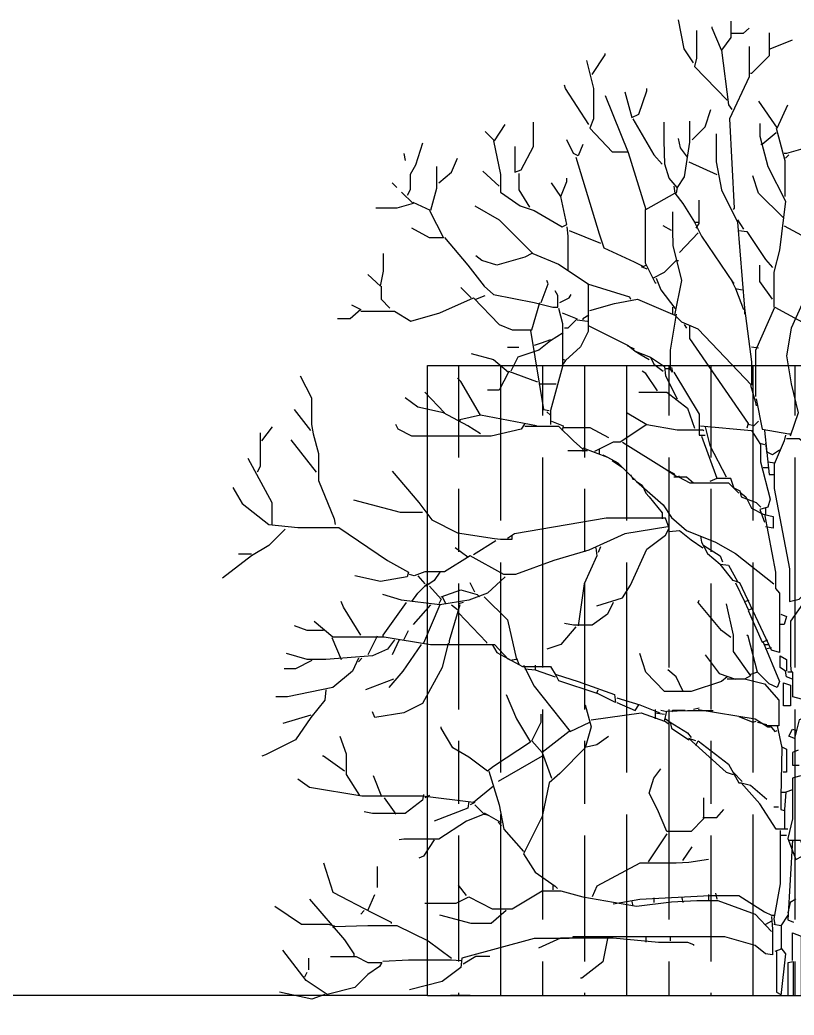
# Model space of a CAD drawing. Header units: centimetres. Extents: x 2004 to 13885, y -3131 to 5891.
# Drawn here: x 12891.1 to 13259.6, y 4264.7 to 4738.5 of the extents above; entities that cross this region are included whole.
import ezdxf

# ---------------------------------------------------------------- set-up
doc = ezdxf.new("R2010")
doc.units = ezdxf.units.CM

msp = doc.modelspace()

# ---------------------------------------------------------------- hatches: boundary and pattern name
at = {"transparency": 33554508}
h = msp.add_hatch(dxfattribs=at)
h.set_pattern_fill('GOST_WOOD', color=256, scale=10)
h.set_pattern_definition([(90, (0, 110.17), (60, -4e-15), [100, -20]), (90, (20, 90.17), (60, -4e-15), [60, -15, 30, -15]), (90, (40, 60.17), (60, -4e-15), [100, -20])])
h.paths.add_polyline_path([(13646.78, 4273.92), (13646.78, 4243.92), (13607.02, 4243.92), (13607.02, 3993.92), (13646.78, 3993.92), (13646.78, 3973.92), (13851.03, 3973.92), (13851.03, 4573.92), (13085.06, 4573.92), (13085.06, 4273.92)])

# ---------------------------------------------------------------- linework, layer by layer
for p, q in [((13085.06, 4273.92), (13085.06, 4573.92)), ((13085.06, 4573.92), (13851.03, 4573.92)), ((13085.06, 4273.92), (12215.56, 4273.92))]:
    msp.add_line(p, q)
at = {"color": 84}
for points in [[(13211.69, 4718.01), (13207.26, 4724.65), (13204.49, 4738.49)], [(13229.4, 4737.94), (13229.4, 4730.19), (13224.97, 4724.1), (13220.54, 4734.62), (13220.54, 4735.17)], [(13229.96, 4732.13), (13235.49, 4732.13), (13238.26, 4734.62)], [(13213.07, 4733.51), (13213.07, 4720.22), (13212.24, 4716.35), (13227.74, 4700.29)], [(13247.67, 4732.4), (13247.67, 4721.33), (13239.37, 4713.03), (13238.81, 4713.03)], [(13248.23, 4724.65), (13258.75, 4729.08)], [(13238.26, 4725.76), (13238.26, 4711.36), (13228.85, 4691.43), (13231.06, 4648.8), (13230.51, 4648.25)], [(13163.52, 4712.47), (13169.61, 4721.88), (13169.61, 4722.44)], [(13224.97, 4724.1), (13228.3, 4698.08), (13229.96, 4695.86)], [(13160.75, 4719.12), (13164.07, 4705.83), (13164.07, 4691.43), (13162.41, 4687), (13172.93, 4675.65), (13180.68, 4675.65)], [(13161.86, 4688.66), (13150.78, 4705.83), (13150.23, 4707.49)], [(13179.02, 4704.17), (13182.34, 4691.99), (13185.66, 4693.65), (13189.54, 4704.72), (13189.54, 4705.83)], [(13169.61, 4702.51), (13180.68, 4675.38), (13188.98, 4648.25), (13202.83, 4656), (13206.7, 4651.01), (13212.24, 4642.16), (13213.9, 4642.16)], [(13211.13, 4681.47), (13217.22, 4687.56), (13219.99, 4695.86)], [(13242.69, 4699.74), (13251.55, 4687), (13256.53, 4698.08)], [(13182.89, 4691.43), (13192.86, 4674.27), (13196.74, 4669.84)], [(13112.58, 4685.34), (13117.01, 4680.91), (13121.99, 4688.66)], [(13126.7, 4678.14), (13126.7, 4665.96), (13129.74, 4667.07), (13135.56, 4678.14), (13135.56, 4689.77)], [(13209.75, 4690.33), (13209.75, 4680.36), (13207.26, 4663.75), (13203.93, 4658.77), (13200.06, 4663.2), (13198.12, 4669.84), (13197.71, 4680.91), (13197.71, 4689.77)], [(13243.24, 4689.22), (13243.24, 4683.13), (13247.12, 4668.73), (13255.42, 4652.12), (13252.66, 4628.87), (13249.89, 4618.35), (13249.89, 4601.74)], [(13251, 4687), (13255.15, 4671.5), (13255.15, 4654.34)], [(13222.48, 4684.24), (13222.48, 4670.95), (13224.97, 4657.66), (13232.72, 4642.16), (13236.05, 4601.19), (13239.37, 4575.72), (13239.37, 4564.64), (13213.9, 4591.22), (13206.15, 4594.54), (13202.83, 4597.86), (13206.15, 4614.47), (13202, 4631.08), (13201.86, 4638.28), (13201.86, 4647.14)], [(13208.92, 4673.16), (13205.59, 4677.59), (13204.49, 4682.02)], [(13251, 4684.79), (13244.35, 4679.25), (13243.8, 4679.25)], [(13082.68, 4679.81), (13079.36, 4669.29), (13076.87, 4664.86), (13076.87, 4657.66), (13075.48, 4654.89)], [(13116.45, 4680.91), (13119.78, 4664.86), (13119.78, 4656.55), (13129.19, 4649.91), (13135.83, 4647.69), (13149.12, 4639.94), (13151.34, 4641.05), (13148.57, 4654.34), (13151.34, 4661.53), (13151.34, 4663.2)], [(13159.09, 4679.25), (13156.87, 4673.72), (13154.66, 4674.82), (13151.34, 4681.47)], [(13263.73, 4677.04), (13255.98, 4674.82), (13254.87, 4674.82)], [(13073.82, 4674.82), (13074.38, 4671.5)], [(13090.43, 4660.98), (13096.52, 4665.96), (13099.29, 4672.61)], [(13155.76, 4673.16), (13166.84, 4636.62), (13169.05, 4629.98), (13183.45, 4623.33), (13187.88, 4621.12), (13188.98, 4621.67)], [(13257.09, 4674.27), (13255.42, 4672.61)], [(13089.32, 4668.73), (13089.32, 4658.21), (13086.56, 4647.69), (13078.25, 4651.57)], [(13209.47, 4670.95), (13222.76, 4664.86)], [(13119.22, 4659.32), (13111.47, 4666.52)], [(13128.64, 4665.41), (13128.64, 4657.66), (13133.62, 4649.35)], [(13254.32, 4644.37), (13242.69, 4656), (13239.92, 4664.3)], [(13068.29, 4660.98), (13070.5, 4658.77)], [(13148.57, 4654.34), (13144.14, 4660.98)], [(13202.27, 4659.32), (13202.83, 4656)], [(13203.93, 4658.77), (13203.38, 4656)], [(13072.71, 4656.55), (13078.25, 4651.01), (13070.5, 4648.8), (13060.53, 4648.8)], [(13107.6, 4649.91), (13119.22, 4643.26), (13135.28, 4627.21), (13147.46, 4622.22), (13161.58, 4612.81), (13161.58, 4590.11), (13157.98, 4582.91), (13150.78, 4576.27), (13149.67, 4576.82)], [(13214.18, 4652.68), (13214.18, 4641.6), (13212.79, 4639.39)], [(13086, 4647.69), (13092.65, 4634.68), (13086, 4634.68), (13077.7, 4639.39)], [(13188.71, 4648.25), (13188.71, 4622.78), (13192.31, 4615.58), (13197.84, 4618.35), (13203.38, 4623.89), (13204.49, 4623.89)], [(13151.34, 4639.94), (13151.89, 4635.51), (13151.89, 4619.46)], [(13201.17, 4638.28), (13197.29, 4640.5)], [(13212.24, 4642.16), (13215.56, 4635.51), (13230.51, 4613.37), (13231.06, 4613.37)], [(13232.72, 4643.26), (13235.49, 4638.83)], [(13254.87, 4640.5), (13263.18, 4636.07)], [(13093.2, 4634.96), (13104.27, 4621.67), (13112.03, 4611.7), (13116.45, 4607.83), (13135.83, 4603.95), (13144.69, 4601.74), (13147.18, 4601.74), (13147.18, 4607.28), (13145.8, 4609.49)], [(13152.44, 4638.28), (13167.39, 4632.19)], [(13213.9, 4637.17), (13205.04, 4627.76)], [(13233.28, 4638.28), (13237.15, 4637.73), (13246.01, 4624.44), (13249.33, 4620.56)], [(13056.66, 4617.24), (13062.75, 4611.7), (13064.13, 4618.9), (13064.13, 4627.21)], [(13134.73, 4627.21), (13131.4, 4625.55), (13118.12, 4621.67), (13110.92, 4623.89), (13108.15, 4626.1)], [(13186.77, 4621.12), (13189.54, 4620.01)], [(13249.33, 4605.61), (13243.24, 4613.92), (13243.24, 4621.67)], [(13192.31, 4615.58), (13193.41, 4613.37), (13193.97, 4613.37)], [(13193.97, 4615.58), (13196.18, 4610.04), (13202.83, 4601.19), (13203.38, 4601.19)], [(13063.03, 4611.7), (13063.03, 4605.61), (13067.18, 4601.19)], [(13105.93, 4606.17), (13100.95, 4611.15)], [(13139.15, 4603.95), (13142.48, 4612.81), (13141.92, 4614.47)], [(13161.3, 4612.81), (13181.23, 4606.72), (13181.79, 4605.61)], [(13229.4, 4615.03), (13231.62, 4610.6), (13235.49, 4600.63)], [(13231.62, 4610.6), (13234.94, 4610.04)], [(13053.34, 4599.8), (13069.39, 4599.8), (13077.14, 4595.09), (13090.99, 4598.97), (13107.04, 4606.17), (13119.22, 4593.43), (13125.31, 4590.94), (13134.73, 4590.94), (13138.6, 4603.95)], [(13108.15, 4605.61), (13112.58, 4607.28)], [(13148.01, 4603.95), (13152.44, 4606.17), (13153.55, 4607.83)], [(13266.5, 4610.04), (13258.19, 4591.77), (13255.98, 4578.48), (13258.19, 4565.2), (13261.52, 4551.36), (13257.64, 4540.28)], [(13048.91, 4602.85), (13053.34, 4600.63), (13048.35, 4596.2), (13042.26, 4596.2)], [(13147.46, 4601.19), (13149.4, 4593.99), (13149.4, 4573.5), (13143.58, 4552.46), (13143.58, 4545.82)], [(13162.41, 4600.08), (13174.04, 4603.4), (13185.11, 4605.61), (13202.83, 4597.86)], [(13201.72, 4601.74), (13201.72, 4598.42)], [(13236.05, 4601.19), (13236.05, 4598.42)], [(13241.31, 4559.11), (13241.31, 4581.25), (13250.44, 4601.74), (13282, 4584.58), (13283.11, 4581.81)], [(13149.12, 4598.97), (13156.32, 4596.2), (13151.89, 4591.77), (13150.23, 4591.77)], [(13161.86, 4597.86), (13159.09, 4596.2), (13159.09, 4595.65)], [(13203.38, 4598.42), (13200.61, 4581.25), (13200.61, 4572.39), (13197.84, 4572.39)], [(13156.32, 4595.65), (13161.3, 4595.09)], [(13161.86, 4592.88), (13180.68, 4583.47), (13184, 4580.7), (13191.2, 4577.93), (13192.86, 4574.61), (13197.29, 4571.29)], [(13207.26, 4593.43), (13208.36, 4591.77)], [(13209.75, 4592.88), (13209.75, 4586.79), (13237.71, 4546.37), (13237.15, 4544.16)], [(13149.67, 4589.56), (13143.58, 4585.68), (13138.05, 4581.25), (13128.08, 4577.93), (13124.76, 4571.29)], [(13134.17, 4590.67), (13140.26, 4553.02), (13143.03, 4552.46)], [(13123.1, 4582.64), (13128.64, 4582.64)], [(13143.58, 4586.24), (13139.15, 4584.58), (13135.83, 4583.47)], [(13180.13, 4583.47), (13183.45, 4581.81)], [(13239.37, 4582.91), (13242.69, 4582.36)], [(13105.93, 4579.59), (13116.45, 4576.82), (13123.65, 4570.73), (13119.22, 4562.15), (13113.69, 4562.15)], [(13184, 4580.7), (13186.77, 4579.04), (13190.65, 4576.82)], [(13191.2, 4577.93), (13197.84, 4573.5), (13198.4, 4569.07), (13203.93, 4558)], [(13150.78, 4576.27), (13149.12, 4574.06)], [(13201.17, 4572.95), (13201.72, 4570.73), (13200.61, 4572.39)], [(13024.55, 4569.07), (13029.81, 4558.55), (13029.81, 4545.82), (13030.64, 4541.39), (13033.13, 4531.98), (13033.13, 4519.24), (13040.6, 4500.97), (13041.16, 4498.2)], [(13110.36, 4550.25), (13100.95, 4566.3), (13099.29, 4567.96)], [(13123.65, 4571.29), (13136.94, 4566.3), (13137.49, 4566.3)], [(13194.52, 4561.87), (13188.98, 4570.18), (13187.32, 4571.29)], [(13202.27, 4570.73), (13214.45, 4550.8), (13214.45, 4540.84), (13217.22, 4540.84)], [(13138.05, 4565.2), (13146.35, 4565.2)], [(13238.81, 4564.64), (13241.03, 4556.89), (13241.58, 4554.68)], [(13110.36, 4541.39), (13104.27, 4545.26), (13092.65, 4551.36), (13080.47, 4554.12), (13074.38, 4558.55)], [(13093.2, 4551.36), (13083.79, 4561.32)], [(13185.66, 4561.32), (13198.95, 4561.32), (13208.92, 4553.57), (13212.24, 4544.16)], [(13241.58, 4558), (13244.35, 4543.6), (13257.09, 4541.39), (13257.64, 4541.39)], [(13029.53, 4543.05), (13021.78, 4553.02)], [(13136.94, 4545.26), (13110.36, 4550.25), (13100.4, 4548.03), (13100.4, 4547.48)], [(13141.92, 4551.91), (13143.58, 4550.25)], [(13180.13, 4551.36), (13189.54, 4545.82), (13176.8, 4537.51), (13173.48, 4537.51), (13164.62, 4533.08)], [(13006.27, 4538.07), (13011.26, 4544.71)], [(13131.4, 4546.37), (13129.74, 4543.6), (13115.35, 4540.28), (13077.7, 4540.28), (13071.05, 4543.6), (13069.95, 4545.82)], [(13131.4, 4544.99), (13147.46, 4544.99), (13154.66, 4538.07), (13159.09, 4534.19), (13159.09, 4533.08)], [(13144.14, 4547.48), (13149.67, 4545.26), (13149.12, 4543.05)], [(13149.67, 4544.43), (13162.41, 4544.43), (13171.27, 4539.73)], [(13189.54, 4545.82), (13203.93, 4543.33), (13216.11, 4543.33), (13216.67, 4543.05)], [(13215.01, 4545.26), (13239.37, 4543.05), (13243.52, 4536.41), (13243.52, 4528.1), (13248.23, 4510.38), (13247.12, 4506.51), (13243.24, 4505.4), (13245.46, 4499.31)], [(13217.22, 4544.71), (13219.44, 4535.85), (13227.19, 4520.9)], [(13242.69, 4547.48), (13240.48, 4545.26), (13237.71, 4545.82)], [(13005.44, 4541.94), (13005.44, 4525.89), (13004.06, 4523.12)], [(13215.56, 4540.28), (13222.76, 4520.35)], [(13245.46, 4543.05), (13247.67, 4522.01), (13249.89, 4522.01)], [(13255.42, 4540.84), (13254.87, 4538.07), (13250.16, 4526.99), (13250.16, 4515.37), (13257.36, 4477.16), (13257.36, 4461.66), (13262.07, 4462.77), (13273.14, 4474.12), (13279.23, 4474.12), (13277.02, 4456.12), (13268.16, 4434.53), (13264.28, 4438.96), (13263.73, 4442.28)], [(13032.3, 4523.12), (13020.12, 4538.62)], [(13159.09, 4534.74), (13170.71, 4530.32), (13175.7, 4527.55), (13177.36, 4525.89)], [(13177.91, 4537.51), (13198.95, 4524.23), (13202.27, 4522.56), (13202.83, 4522.01)], [(13243.24, 4536.96), (13245.46, 4536.41)], [(13246.01, 4536.96), (13246.57, 4531.98)], [(13255.98, 4539.17), (13262.07, 4539.17), (13274.8, 4529.21), (13279.23, 4528.1)], [(13161.3, 4533.36), (13151.89, 4533.36)], [(13166.84, 4534.19), (13166.84, 4531.98)], [(13168.5, 4531.42), (13170.71, 4530.32)], [(13252.66, 4533.64), (13249.33, 4531.42), (13247.12, 4532.53)], [(12999.63, 4529.76), (13010.98, 4508.72), (13010.98, 4498.2)], [(13172.93, 4528.65), (13177.91, 4525.33), (13184.56, 4518.69), (13197.29, 4507.62), (13201.17, 4501.53), (13208.36, 4495.43), (13222.2, 4489.9), (13231.62, 4484.36), (13249.89, 4469.97)], [(13244.91, 4525.33), (13247.12, 4525.33)], [(13247.12, 4528.1), (13250.44, 4527.55)], [(13068.29, 4523.67), (13081.02, 4508.72), (13087.11, 4500.42), (13099.29, 4494.33), (13117.01, 4491.56), (13119.78, 4491.28), (13125.31, 4491.28), (13125.31, 4493.22)], [(13181.79, 4522.01), (13182.89, 4519.8), (13184, 4519.8)], [(13198.95, 4524.23), (13203.93, 4520.9), (13205.04, 4521.46)], [(13202.27, 4520.9), (13208.36, 4520.9), (13211.69, 4518.14)], [(13204.49, 4520.9), (13210.02, 4518.14), (13228.3, 4518.14), (13230.51, 4515.92), (13233.83, 4514.26), (13234.39, 4511.49), (13241.58, 4508.72), (13243.8, 4506.51)], [(12992.43, 4515.92), (12996.86, 4508.17), (13009.6, 4498.2), (13023.44, 4496.82), (13042.82, 4496.82), (13066.07, 4481.04), (13076.04, 4475.5), (13075.48, 4473.29), (13062.75, 4471.07), (13050.57, 4473.84)], [(13184.56, 4518.69), (13187.32, 4517.03), (13188.98, 4513.15), (13190.65, 4511.49), (13196.74, 4503.74), (13196.74, 4500.97)], [(13233.28, 4513.15), (13231.06, 4515.37), (13229.4, 4520.07), (13222.76, 4520.07), (13219.44, 4518.69)], [(13233.83, 4513.71), (13236.6, 4511.49), (13239.37, 4505.95), (13244.91, 4503.19), (13249.61, 4502.08), (13249.61, 4496.54), (13246.01, 4497.1)], [(13082.68, 4504.02), (13072.16, 4504.02), (13050.01, 4509.83)], [(13245.46, 4503.19), (13250.72, 4475.5), (13250.72, 4467.75), (13252.66, 4465.54), (13252.66, 4437.3), (13248.78, 4438.41), (13233.83, 4470.52), (13230.51, 4471.63), (13224.42, 4479.38)], [(13246.01, 4505.95), (13246.01, 4503.19)], [(13199.5, 4497.1), (13179.02, 4493.77), (13161.86, 4486.02), (13145.25, 4481.04), (13126.97, 4474.4), (13121.44, 4474.4), (13105.38, 4483.25), (13093.2, 4475.78), (13083.79, 4475.78), (13078.81, 4473.84), (13076.59, 4474.4)], [(13165.73, 4459.45), (13177.91, 4463.32), (13181.79, 4469.41), (13189.54, 4486.58), (13198.4, 4493.22), (13200.06, 4496.54), (13198.4, 4501.25), (13170.16, 4501.25), (13126.42, 4493.77), (13123.1, 4491.56)], [(13017.35, 4495.99), (13009.6, 4488.24), (13001.29, 4483.25), (12987.45, 4472.73)], [(13200.06, 4494.88), (13205.04, 4495.43), (13210.58, 4491.01), (13216.11, 4487.13)], [(13215.01, 4492.67), (13215.56, 4489.9), (13218.33, 4484.36), (13224.42, 4479.38), (13228.3, 4478.82), (13232.72, 4471.07)], [(13117.56, 4490.45), (13107.04, 4483.81)], [(13167.39, 4487.68), (13166.28, 4484.91)], [(13216.67, 4488.24), (13224.42, 4483.25), (13225.53, 4480.49)], [(13001.29, 4484.08), (12995.2, 4484.08)], [(13104.27, 4482.7), (13098.18, 4487.13)], [(13165.18, 4487.13), (13165.73, 4483.25), (13159.64, 4469.97), (13156.87, 4450.03)], [(13121.99, 4473.29), (13113.69, 4465.54), (13104.83, 4462.21), (13090.99, 4460), (13072.71, 4462.21), (13063.86, 4464.98)], [(13080.47, 4473.84), (13083.79, 4469.97)], [(13090.99, 4475.5), (13088.22, 4471.63), (13084.34, 4468.86), (13083.79, 4469.41)], [(13273.14, 4473.84), (13270.37, 4469.97), (13257.92, 4452.25), (13257.92, 4431.21), (13258.19, 4427.89)], [(13077.7, 4461.66), (13080.47, 4465.54), (13084.9, 4469.97), (13086, 4469.97)], [(13086, 4468.86), (13091.54, 4462.77), (13090.43, 4460.55)], [(13107.6, 4466.09), (13105.38, 4470.52)], [(13231.62, 4470.52), (13236.05, 4461.66), (13238.26, 4462.21)], [(13091.54, 4463.88), (13100.95, 4467.2), (13108.7, 4464.98), (13109.81, 4463.88)], [(13092.09, 4463.88), (13093.75, 4460.55)], [(13112.03, 4463.88), (13123.1, 4452.8), (13127.53, 4433.98), (13124.21, 4433.42)], [(13053.34, 4445.6), (13045.03, 4458.89), (13043.92, 4461.66)], [(13074.93, 4461.11), (13063.86, 4445.6), (13063.86, 4445.05)], [(13086.56, 4460), (13078.25, 4450.59)], [(13090.99, 4460), (13083.23, 4441.73)], [(13100.4, 4460), (13095.42, 4442.84), (13095.42, 4441.73)], [(13096.52, 4460), (13099.29, 4457.79)], [(13102.06, 4461.11), (13099.84, 4460.55)], [(13173.48, 4461.11), (13170.71, 4455.57), (13163.52, 4450.31), (13154.66, 4450.31), (13150.23, 4451.14)], [(13229.4, 4444.5), (13224.97, 4447.82), (13213.9, 4461.11), (13214.45, 4462.21)], [(13227.19, 4460.55), (13230.51, 4445.6), (13230.51, 4437.85), (13238.81, 4426.23), (13236.05, 4424.57)], [(13236.05, 4461.66), (13237.71, 4457.79)], [(13099.84, 4456.12), (13113.13, 4442.28), (13113.13, 4441.73)], [(13239.92, 4458.34), (13237.71, 4457.23), (13244.35, 4442.28), (13247.12, 4443.39)], [(13253.21, 4455.57), (13255.98, 4454.46), (13254.87, 4450.59), (13252.66, 4450.59)], [(13035.62, 4447.82), (13027.87, 4447.82), (13021.78, 4450.03)], [(13031.19, 4452.25), (13040.05, 4444.77), (13064.41, 4444.77), (13086.56, 4441.18), (13117.01, 4441.18), (13123.65, 4433.98)], [(13155.76, 4449.48), (13148.57, 4441.18), (13141.92, 4438.96)], [(13061.09, 4445.05), (13056.66, 4436.19)], [(13073.82, 4443.39), (13076.04, 4447.82)], [(13244.91, 4442.28), (13252.66, 4423.46), (13251.55, 4420.69), (13247.67, 4422.35), (13242.14, 4427.89), (13237.71, 4445.05), (13237.15, 4445.6)], [(13069.39, 4443.39), (13066.07, 4438.96), (13058.87, 4435.64), (13036.73, 4433.98), (13027.87, 4433.98), (13017.9, 4436.75)], [(13039.49, 4444.5), (13043.92, 4433.98)], [(13094.86, 4441.73), (13092.09, 4430.1), (13082.68, 4412.94), (13073.82, 4408.51), (13059.98, 4406.29), (13058.87, 4409.06)], [(13082.13, 4441.18), (13073.27, 4428.44), (13066.62, 4420.69)], [(13071.61, 4443.39), (13068.29, 4436.19)], [(13115.9, 4441.18), (13118.12, 4437.3), (13130.3, 4430.66), (13143.58, 4430.66), (13146.35, 4426.23), (13147.46, 4424.01), (13165.73, 4417.92), (13166.28, 4419.58)], [(13245.46, 4441.18), (13247.67, 4441.18)], [(13227.74, 4425.67), (13224.97, 4423.46), (13210.58, 4418.75), (13197.84, 4418.75), (13188.98, 4427.89), (13186.22, 4436.75)], [(13217.22, 4436.19), (13223.87, 4427.33), (13231.62, 4424.57)], [(13248.78, 4439.51), (13246.01, 4438.96)], [(13258.75, 4424.57), (13255.98, 4425.67), (13255.42, 4428.44), (13252.93, 4430.1), (13252.93, 4435.64), (13255.98, 4433.98), (13255.98, 4428.44)], [(13052.23, 4434.53), (13049.46, 4428.44), (13040.05, 4420.69), (13018.46, 4416.26), (13012.92, 4416.26)], [(13030.08, 4433.42), (13022.33, 4429.55), (13016.79, 4429.55)], [(13053.89, 4434.53), (13052.23, 4432.87)], [(13127.53, 4434.53), (13128.64, 4431.76)], [(13130.85, 4431.21), (13135.83, 4421.24), (13153, 4399.65), (13162.41, 4404.08)], [(13136.39, 4431.21), (13136.39, 4428.99)], [(13267.61, 4434.53), (13263.18, 4415.15), (13259.02, 4416.26), (13259.02, 4427.89), (13256.53, 4427.89)], [(13131.4, 4429.55), (13136.39, 4428.99), (13145.8, 4425.67)], [(13146.35, 4426.78), (13156.87, 4423.46), (13174.04, 4417.37), (13174.59, 4413.49), (13165.73, 4417.92)], [(13206.7, 4419.03), (13203.38, 4425.67), (13199.5, 4428.99)], [(13242.14, 4427.89), (13238.81, 4426.78)], [(13068.84, 4424.57), (13055.55, 4419.58)], [(13227.74, 4424.84), (13236.05, 4424.84), (13245.46, 4422.35), (13252.38, 4414.6), (13252.38, 4402.42), (13246.01, 4402.42)], [(13254.59, 4422.9), (13257.92, 4421.8), (13257.92, 4411.83), (13254.59, 4411.83), (13254.59, 4422.9)], [(13036.73, 4419.58), (13036.17, 4414.6), (13029.53, 4406.29), (13022.33, 4395.77), (13007.94, 4388.58), (13006.27, 4388.02)], [(13122.54, 4417.37), (13127.53, 4405.74), (13134.17, 4394.67), (13116.45, 4383.04), (13113.69, 4380.83), (13104.83, 4387.47), (13097.08, 4391.9), (13091.54, 4401.31), (13091.54, 4401.86)], [(13160.19, 4412.38), (13162.96, 4401.86), (13160.19, 4391.9), (13148.01, 4379.72), (13143.03, 4375.29), (13139.71, 4359.23), (13130.85, 4341.52), (13136.39, 4332.66), (13145.8, 4326.01), (13146.91, 4324.91)], [(13175.14, 4415.71), (13186.22, 4412.38), (13195.63, 4408.51)], [(13175.14, 4413.49), (13184, 4409.62), (13185.66, 4412.38)], [(13029.53, 4407.4), (13016.24, 4403.53)], [(13152.44, 4399.65), (13139.71, 4389.68), (13134.73, 4395.22), (13139.15, 4404.08), (13139.15, 4407.96)], [(13162.96, 4405.19), (13186.77, 4408.51), (13197.84, 4404.63)], [(13193.41, 4410.17), (13193.41, 4405.74)], [(13193.41, 4408.51), (13197.84, 4407.96)], [(13198.95, 4409.06), (13196.18, 4409.62)], [(13200.06, 4402.97), (13197.84, 4404.63), (13198.95, 4409.34), (13208.92, 4409.75), (13220.54, 4409.75), (13221.1, 4409.62)], [(13207.81, 4409.62), (13201.72, 4409.62), (13201.17, 4409.06)], [(13214.45, 4410.72), (13211.69, 4410.17)], [(13213.9, 4410.17), (13241.03, 4405.74), (13247.12, 4401.86), (13248.23, 4401.86)], [(13233.28, 4406.85), (13239.92, 4404.08), (13241.58, 4404.63)], [(13198.4, 4405.74), (13200.61, 4404.08), (13201.17, 4401.31), (13209.47, 4395.77)], [(13200.61, 4404.08), (13208.92, 4399.1), (13210.58, 4396.88)], [(13242.14, 4404.08), (13246.57, 4402.97)], [(13248.23, 4402.42), (13250.44, 4399.65), (13251.55, 4400.2)], [(13251.55, 4402.42), (13253.76, 4391.9), (13253.21, 4368.64), (13253.21, 4362.55), (13254.87, 4362)], [(13264.84, 4406.29), (13262.07, 4405.19), (13259.85, 4396.33), (13257.09, 4397.44), (13258.75, 4400.76), (13260.96, 4400.2)], [(13043.37, 4397.44), (13046.42, 4389.13), (13046.42, 4379.16), (13052.78, 4369.2)], [(13160.75, 4392.45), (13165.73, 4393.56), (13171.27, 4397.44)], [(13212.79, 4395.22), (13209.47, 4396.33), (13227.19, 4380.27), (13230.51, 4379.16)], [(13212.79, 4393.01), (13213.9, 4395.22), (13228.3, 4384.15), (13233.28, 4375.29), (13234.39, 4375.29)], [(13253.76, 4392.45), (13255.98, 4391.35), (13255.98, 4380.27), (13254.32, 4380.27)], [(13045.59, 4380.83), (13035.62, 4388.02), (13035.07, 4388.02)], [(13139.71, 4388.02), (13118.67, 4375.84)], [(13139.71, 4389.68), (13144.14, 4377.5)], [(13261.52, 4390.79), (13258.75, 4389.68), (13258.75, 4383.59), (13262.07, 4383.59)], [(13063.3, 4368.64), (13059.43, 4378.61)], [(13114.24, 4380.83), (13119.22, 4364.77), (13121.44, 4353.14), (13130.85, 4342.62)], [(13216.39, 4368.09), (13216.39, 4358.13), (13210.58, 4352.04), (13198.95, 4352.04), (13194.52, 4362.55), (13190.65, 4370.31), (13192.86, 4377.5), (13196.18, 4381.93)], [(13230.51, 4380.27), (13234.94, 4375.84)], [(13262.62, 4378.61), (13258.75, 4377.5), (13258.75, 4358.13), (13256.53, 4348.71), (13260.41, 4338.75), (13263.45, 4340.41), (13263.45, 4348.71), (13266.5, 4350.93)], [(13116.45, 4373.63), (13107.04, 4365.88), (13082.68, 4368.92), (13053.89, 4368.92), (13028.98, 4373.07), (13023.44, 4376.95)], [(13256.53, 4353.14), (13251, 4353.14), (13243.24, 4365.32), (13234.39, 4375.29), (13238.81, 4374.18), (13246.57, 4367.54)], [(13083.23, 4369.75), (13082.68, 4366.98), (13074.38, 4360.62), (13058.87, 4360.62), (13055, 4361.45)], [(13086, 4369.2), (13083.79, 4368.09)], [(13253.76, 4370.86), (13255.98, 4370.86)], [(13258.75, 4371.97), (13255.7, 4370.86), (13255.01, 4362.55), (13255.01, 4353.14)], [(13064.41, 4368.09), (13069.95, 4360.34)], [(13107.6, 4364.77), (13112.03, 4360.34), (13103.72, 4357.02), (13090.43, 4348.44), (13073.82, 4348.44), (13071.61, 4348.16)], [(13104.83, 4366.43), (13104.27, 4363.11), (13088.22, 4357.02)], [(13107.6, 4365.88), (13105.38, 4364.77)], [(13112.03, 4360.89), (13119.78, 4356.46), (13120.33, 4356.46)], [(13112.03, 4360.34), (13114.24, 4359.79)], [(13216.11, 4358.68), (13222.76, 4358.68), (13226.08, 4362.55)], [(13252.1, 4363.66), (13249.89, 4363.66)], [(13118.67, 4356.46), (13120.33, 4354.8)], [(13198.95, 4350.93), (13190.09, 4337.64)], [(13252.93, 4352.59), (13252.93, 4327.12), (13249.89, 4310.51), (13250.44, 4307.74)], [(13253.21, 4350.37), (13255.98, 4350.37)], [(13088.22, 4348.16), (13083.23, 4340.41), (13081.02, 4339.3)], [(13258.75, 4348.16), (13256.53, 4309.96), (13259.3, 4308.85)], [(13257.09, 4347.88), (13262.62, 4347.88), (13263.18, 4346.5)], [(13206.7, 4338.19), (13211.13, 4344.84)], [(13035.62, 4337.09), (13040.05, 4323.24), (13058.87, 4313.28), (13067.73, 4308.85), (13067.73, 4308.3)], [(13218.88, 4338.75), (13209.47, 4337.36), (13203.38, 4336.95), (13186.22, 4336.95), (13165.73, 4326.01), (13163.52, 4321.03)], [(13061.09, 4335.43), (13061.09, 4325.46)], [(13103.72, 4321.58), (13099.84, 4326.57)], [(13144.69, 4326.57), (13144.69, 4324.35)], [(13056.66, 4314.39), (13059.98, 4322.14)], [(13083.79, 4317.98), (13098.74, 4317.98), (13104.83, 4321.03), (13115.9, 4315.22), (13125.31, 4315.22), (13139.71, 4323.8), (13148.57, 4323.8), (13159.09, 4321.03), (13184.56, 4316.6), (13201.17, 4318.54), (13213.35, 4319.23), (13223.31, 4319.23), (13241.03, 4312.72), (13248.78, 4304.42)], [(13173.48, 4317.71), (13186.22, 4319.92), (13219.44, 4321.58), (13233.28, 4321.58), (13245.46, 4313.83), (13248.78, 4312.17), (13249.89, 4312.17)], [(13218.88, 4322.14), (13218.88, 4319.37)], [(13222.2, 4322.69), (13222.76, 4319.92)], [(13028.98, 4319.92), (13045.59, 4300.54), (13050.01, 4293.9), (13050.01, 4292.79)], [(13182.34, 4318.81), (13182.89, 4316.6)], [(13192.86, 4320.48), (13192.86, 4318.26)], [(13206.15, 4320.48), (13206.7, 4318.26)], [(13260.41, 4319.92), (13257.64, 4318.26), (13256.53, 4313.28)], [(13012.37, 4316.6), (13025.1, 4308.02), (13037.83, 4308.02), (13040.6, 4307.19), (13040.05, 4306.08)], [(13055, 4314.39), (13053.34, 4312.72)], [(13122.54, 4314.39), (13115.35, 4308.3), (13105.93, 4308.3), (13090.99, 4312.17)], [(13256.53, 4312.17), (13253.21, 4307.19), (13249.89, 4307.74)], [(13040.6, 4306.91), (13056.66, 4307.33), (13070.5, 4307.33), (13085.45, 4299.99), (13096.52, 4291.69)], [(13248.78, 4311.62), (13249.33, 4305.53), (13249.33, 4293.35), (13246.01, 4293.9), (13241.03, 4297.78), (13226.63, 4301.93), (13154.66, 4301.93), (13154.1, 4301.65)], [(13248.78, 4309.4), (13246.01, 4307.74)], [(13253.49, 4307.19), (13253.49, 4296.11), (13250.44, 4295.01)], [(13258.75, 4290.58), (13258.75, 4303.87), (13262.9, 4302.21), (13262.9, 4273.92), (13264.37, 4273.92)], [(13152.44, 4301.1), (13135.83, 4301.1), (13101.51, 4291.69), (13100.95, 4287.26), (13092.09, 4280.61), (13076.59, 4276.74)], [(13138.05, 4296.67), (13148.57, 4301.37), (13173.48, 4301.37), (13195.08, 4299.44), (13208.92, 4299.44), (13211.69, 4298.33), (13211.69, 4297.78)], [(13170.71, 4301.1), (13168.5, 4290.02), (13158.53, 4282.27), (13157.98, 4282.27)], [(13188.98, 4301.65), (13188.98, 4299.44)], [(13200.61, 4302.21), (13200.61, 4299.99)], [(13038.94, 4292.52), (13051.12, 4292.52), (13056.66, 4289.75), (13063.3, 4289.75), (13062.2, 4287.81), (13056.66, 4283.93), (13050.57, 4277.84), (13037.28, 4274.52), (13027.31, 4281.17), (13016.24, 4295.56)], [(13251.27, 4295.01), (13251.27, 4275.63), (13253.21, 4274.52)], [(13253.21, 4296.67), (13255.42, 4293.9), (13253.21, 4273.92), (13253.21, 4273.92)], [(13028.42, 4291.69), (13028.42, 4286.15)], [(13063.86, 4290.3), (13076.04, 4290.99), (13096.52, 4290.99), (13100.95, 4290.58)], [(13114.79, 4292.52), (13108.15, 4292.52), (13102.06, 4288.92)], [(13259.3, 4273.92), (13259.3, 4290.02), (13256.53, 4289.47), (13256.53, 4286.7), (13256.53, 4273.92)], [(13026.76, 4282.83), (13027.87, 4285.04)], [(13036.17, 4274.52), (13030.08, 4272.31), (13014.58, 4275.63)], [(13105.38, 4273.97), (13095.97, 4273.97)]]:
    msp.add_lwpolyline(points, dxfattribs=at)
msp.add_lwpolyline([(13085.06, 4273.92), (13646.78, 4273.92), (13646.78, 4243.92), (13085.06, 4243.92)])

doc.saveas('drawing.dxf')
